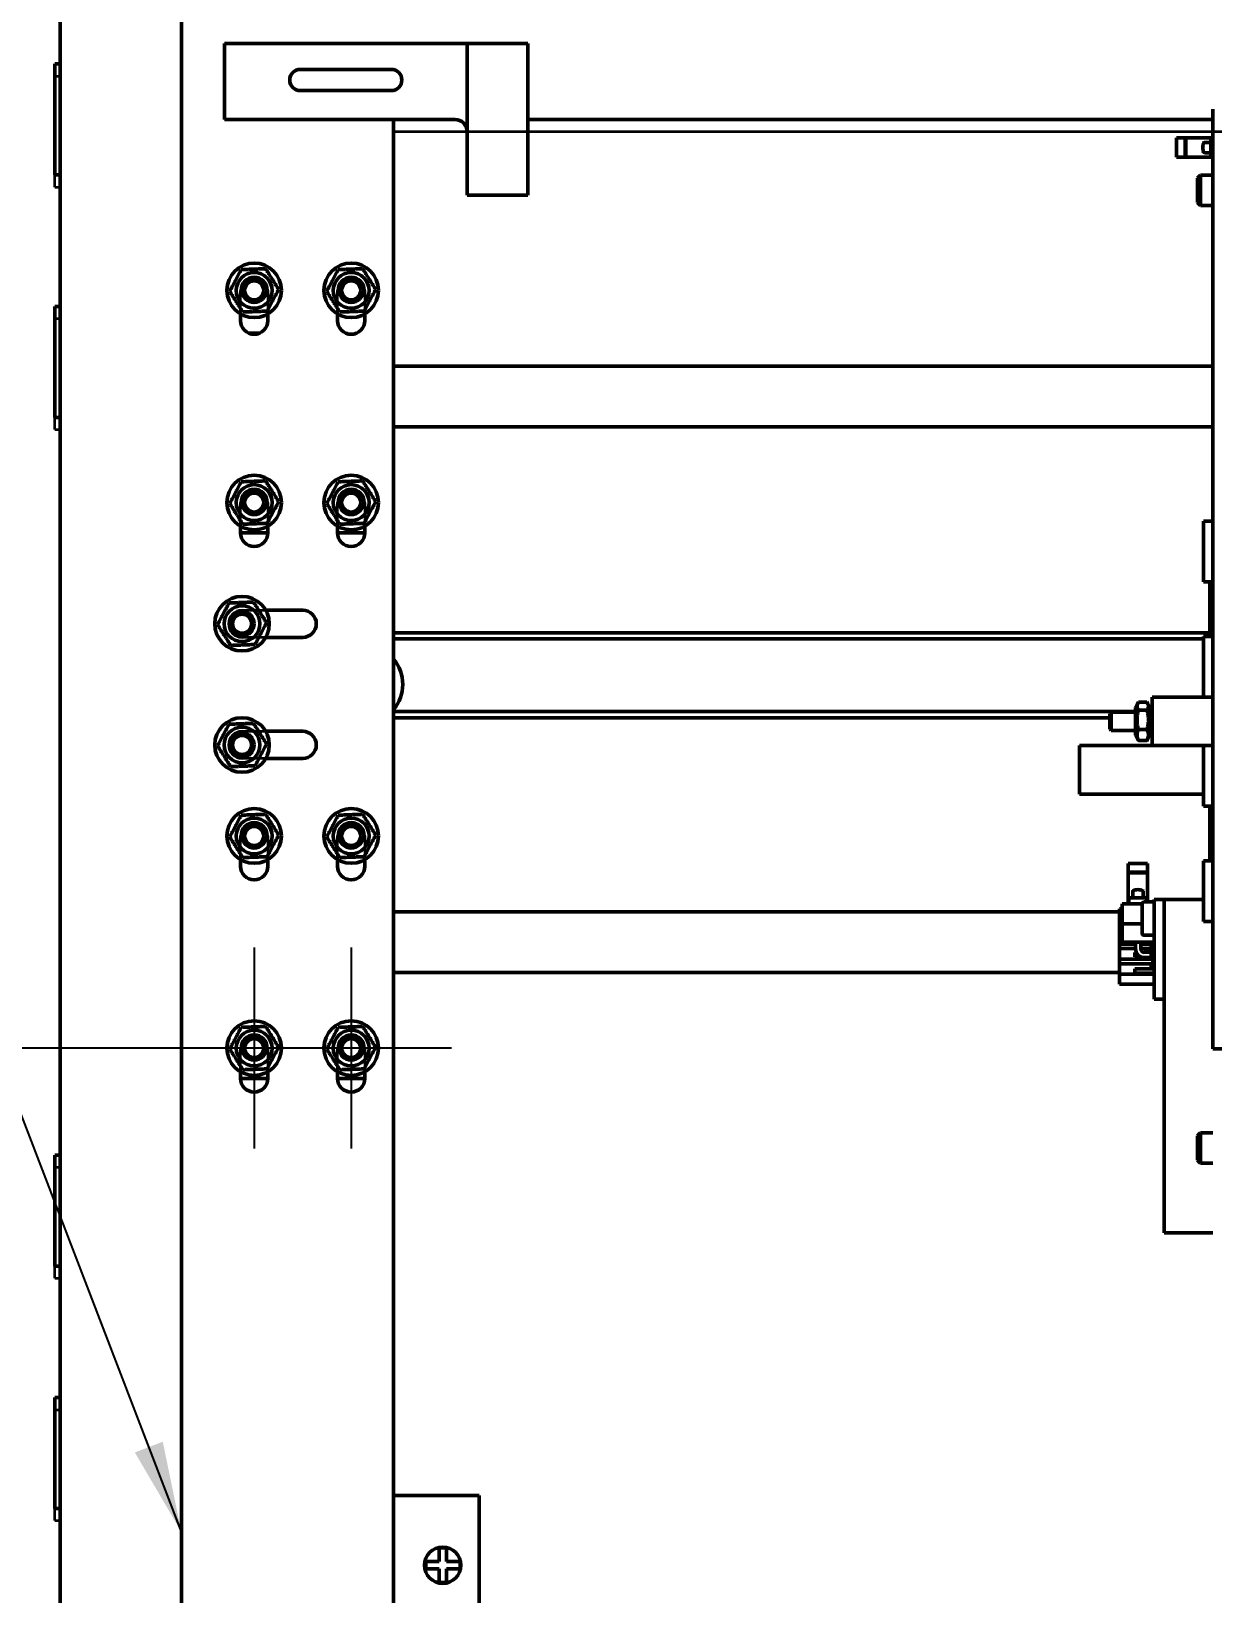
# Model space of a CAD drawing. Header units: millimetres. Extents: x -1328 to 2520, y -765 to 1782.
# Drawn here: x 396.4 to 591.3, y 1224.7 to 1482.5 of the extents above; entities that cross this region are included whole.
import ezdxf

# ---------------------------------------------------------------- set-up
doc = ezdxf.new("R2010")
doc.units = ezdxf.units.MM
doc.header["$LTSCALE"] = 6
for name, color, linetype, lineweight in [('Center Mark (ISO)', 7, 'Continuous', 25), ('Dimension (ISO)', 7, 'Continuous', 25), ('Reference (ISO)', 7, 'Continuous', 35), ('Symbol (ISO)', 7, 'Continuous', 25), ('Visible (ISO)', 7, 'Continuous', 50)]:
    doc.layers.add(name, color=color, linetype=linetype, lineweight=lineweight)
doc.styles.add('Note Text (ISO)', font='tahoma.ttf')
doc.dimstyles.new('Default (ISO)', dxfattribs={"dimscale": 6, "dimtxt": 3.5, "dimasz": 2.5, "dimexe": 3.175, "dimexo": 0, "dimgap": 0.762, "dimtad": 1, "dimrnd": 1e-08, "dimzin": 0, "dimtxsty": 'Note Text (ISO)', "dimcen": 0.09, "dimdle": 10, "dimclrd": 256, "dimclre": 256, "dimclrt": 256, "dimazin": 0, "dimtfac": 1.001486, "dimtmove": 0, "dimatfit": 3, "dimfxl": 1, "dimtolj": 1, "dimtzin": 0, "dimlwd": -1, "dimlwe": -1, "dimarcsym": 0})
doc.dimstyles.new('Default - Method 1b (ISO)$7', dxfattribs={"dimscale": 6, "dimtxt": 3.5, "dimasz": 2.5, "dimexe": 3.175, "dimexo": 0, "dimgap": 0.762, "dimtad": 1, "dimtoh": 1, "dimrnd": 1e-08, "dimtxsty": 'Note Text (ISO)', "dimcen": 0.09, "dimdle": 10, "dimclrd": 256, "dimclre": 256, "dimclrt": 256, "dimazin": 2, "dimtfac": 1, "dimtmove": 0, "dimatfit": 3, "dimfxl": 1, "dimtolj": 1, "dimlwd": -1, "dimlwe": -1, "dimarcsym": 0})

# ---------------------------------------------------------------- blocks, each defined once
blk = doc.blocks.new('*D15')
at = {"layer": 'Defpoints', "color": 0, "transparency": 16777216}
for p in [(421.18, 1507.94), (181.18, 1107.94), (421.18, 1107.94)]:
    blk.add_point(p, dxfattribs=at)
at = {"layer": 'Dimension (ISO)', "transparency": 16777216}
for p, q in [((421.18, 1507.94), (162.13, 1507.94)), ((181.18, 1492.94), (181.18, 1122.94)), ((421.18, 1107.94), (162.13, 1107.94))]:
    blk.add_line(p, q, dxfattribs=at)
for points in [[(178.68, 1492.94), (183.68, 1492.94), (181.18, 1507.94)], [(178.68, 1122.94), (183.68, 1122.94), (181.18, 1107.94)]]:
    blk.add_solid(points, dxfattribs=at)
at = {"layer": 'Dimension (ISO)', "transparency": 16777216, "insert": (154.75, 1268.52), "char_height": 21, "attachment_point": 1, "rotation": 90, "style": 'Note Text (ISO)'}
blk.add_mtext('\\A1;400', dxfattribs=at)
blk = doc.blocks.new('*D21')
at = {"layer": 'Defpoints', "color": 0, "transparency": 16777216}
for p in [(301.18, 1314.74), (433.18, 1314.74), (421.18, 1107.94)]:
    blk.add_point(p, dxfattribs=at)
at = {"layer": 'Dimension (ISO)', "transparency": 16777216}
for p, q in [((433.18, 1314.74), (282.13, 1314.74)), ((301.18, 1122.94), (301.18, 1299.74)), ((421.18, 1107.94), (282.13, 1107.94))]:
    blk.add_line(p, q, dxfattribs=at)
for points in [[(298.68, 1299.74), (303.68, 1299.74), (301.18, 1314.74)], [(298.68, 1122.94), (303.68, 1122.94), (301.18, 1107.94)]]:
    blk.add_solid(points, dxfattribs=at)
at = {"layer": 'Dimension (ISO)', "transparency": 16777216, "insert": (274.74, 1141.08), "char_height": 21, "attachment_point": 1, "rotation": 90, "style": 'Note Text (ISO)'}
blk.add_mtext('\\A1;\\fTahoma|b0|i0;\\H21.0000;207±5 mm X axis', dxfattribs=at)

msp = doc.modelspace()

# ---------------------------------------------------------------- linework, layer by layer
at = {"layer": 'Center Mark (ISO)', "linetype": 'Continuous'}
for p, q in [((433.18, 1331.31), (433.18, 1298.17)), ((449.18, 1331.31), (449.18, 1298.17)), ((449.75, 1314.74), (416.61, 1314.74)), ((465.75, 1314.74), (432.61, 1314.74))]:
    msp.add_line(p, q, dxfattribs=at)
at = {"layer": 'Reference (ISO)'}
for p, q in [((401.18, 1105.94), (401.18, 1505.94)), ((421.18, 1505.94), (421.18, 1125.94)), ((400.33, 1456.79), (400.33, 1475.09)), ((400.33, 1475.09), (401.18, 1475.09)), ((456.18, 1465.94), (771.18, 1465.94)), ((456.18, 1125.94), (456.18, 1465.94)), ((400.33, 1456.79), (401.18, 1456.79)), ((430.93, 1434.74), (430.93, 1439.74)), ((435.43, 1439.74), (435.43, 1434.74)), ((446.93, 1434.74), (446.93, 1439.74)), ((451.43, 1439.74), (451.43, 1434.74)), ((400.33, 1416.79), (400.33, 1435.09)), ((400.33, 1435.09), (401.18, 1435.09)), ((400.33, 1416.79), (401.18, 1416.79)), ((430.93, 1399.74), (430.93, 1404.74)), ((435.43, 1404.74), (435.43, 1399.74)), ((446.93, 1399.74), (446.93, 1404.74)), ((451.43, 1404.74), (451.43, 1399.74)), ((431.18, 1387), (441.18, 1387)), ((441.18, 1382.5), (431.18, 1382.5)), ((431.18, 1367), (441.18, 1367)), ((441.18, 1362.5), (431.18, 1362.5)), ((430.93, 1344.74), (430.93, 1349.74)), ((435.43, 1349.74), (435.43, 1344.74)), ((446.93, 1344.74), (446.93, 1349.74)), ((451.43, 1349.74), (451.43, 1344.74)), ((430.93, 1309.74), (430.93, 1314.74)), ((435.43, 1314.74), (435.43, 1309.74)), ((446.93, 1309.74), (446.93, 1314.74)), ((451.43, 1314.74), (451.43, 1309.74)), ((400.33, 1276.79), (400.33, 1295.09)), ((400.33, 1295.09), (401.18, 1295.09)), ((400.33, 1276.79), (401.18, 1276.79)), ((400.33, 1236.79), (400.33, 1255.09)), ((400.33, 1255.09), (401.18, 1255.09)), ((400.33, 1236.79), (401.18, 1236.79))]:
    msp.add_line(p, q, dxfattribs=at)
for centre, start, end in [((433.18, 1439.74), 0, 180), ((449.18, 1439.74), 0, 180), ((433.18, 1434.74), 180, 0), ((449.18, 1434.74), 180, 0), ((433.18, 1404.74), 0, 180), ((449.18, 1404.74), 0, 180), ((433.18, 1399.74), 180, 0), ((449.18, 1399.74), 180, 0), ((431.18, 1384.75), 90, 270), ((441.18, 1384.75), 270, 90), ((431.18, 1364.75), 90, 270), ((441.18, 1364.75), 270, 90), ((433.18, 1349.74), 0, 180), ((449.18, 1349.74), 0, 180), ((433.18, 1344.74), 180, 0), ((449.18, 1344.74), 180, 0), ((433.18, 1314.74), 0, 180), ((449.18, 1314.74), 0, 180), ((433.18, 1309.74), 180, 0), ((449.18, 1309.74), 180, 0)]:
    msp.add_arc(centre, 2.25, start, end, dxfattribs=at)
at = {"layer": 'Visible (ISO)'}
for p, q in [((401.18, 1107.94), (401.18, 1507.94)), ((421.18, 1507.94), (421.18, 1127.94)), ((428.29, 1480.44), (468.29, 1480.44)), ((428.29, 1467.94), (428.29, 1480.44)), ((468.29, 1480.44), (468.29, 1455.44)), ((478.29, 1480.44), (468.29, 1480.44)), ((478.29, 1455.44), (478.29, 1480.44)), ((400.33, 1458.79), (400.33, 1477.09)), ((400.33, 1477.09), (401.18, 1477.09)), ((455.79, 1476.19), (440.79, 1476.19)), ((440.79, 1472.69), (455.79, 1472.69)), ((591.28, 1469.64), (591.28, 1314.64)), ((466.29, 1467.94), (428.29, 1467.94)), ((456.18, 1127.94), (456.18, 1467.94)), ((478.29, 1467.94), (591.28, 1467.94)), ((585.32, 1464.89), (586.75, 1464.89)), ((585.32, 1464.89), (585.32, 1461.69)), ((586.75, 1464.89), (586.75, 1461.69)), ((586.75, 1464.89), (586.86, 1464.89)), ((586.86, 1464.89), (586.86, 1461.69)), ((586.86, 1464.89), (587.34, 1464.89)), ((588.24, 1464.89), (587.34, 1464.89)), ((588.24, 1464.89), (591.28, 1464.89)), ((590.98, 1464.14), (589.91, 1464.14)), ((590.98, 1464.79), (591.28, 1464.79)), ((590.98, 1464.79), (590.98, 1461.79)), ((585.32, 1461.69), (586.75, 1461.69)), ((586.75, 1461.69), (586.86, 1461.69)), ((586.86, 1461.69), (587.34, 1461.69)), ((588.24, 1461.69), (587.34, 1461.69)), ((588.24, 1461.69), (591.28, 1461.69)), ((589.91, 1462.44), (590.98, 1462.44)), ((590.98, 1461.79), (591.28, 1461.79)), ((400.33, 1458.79), (401.18, 1458.79)), ((588.78, 1458.25), (589.27, 1458.74)), ((588.78, 1454.23), (588.78, 1458.25)), ((589.27, 1458.74), (589.27, 1453.74)), ((591.28, 1458.74), (589.27, 1458.74)), ((468.29, 1455.44), (478.29, 1455.44)), ((588.78, 1454.23), (589.27, 1453.74)), ((591.28, 1453.74), (589.27, 1453.74)), ((400.33, 1418.79), (400.33, 1437.09)), ((400.33, 1437.09), (401.18, 1437.09)), ((430.93, 1434.74), (430.93, 1435.84)), ((435.43, 1435.84), (435.43, 1434.74)), ((446.93, 1434.74), (446.93, 1435.84)), ((451.43, 1435.84), (451.43, 1434.74)), ((432.26, 1432.69), (434.11, 1432.69)), ((456.18, 1427.24), (591.28, 1427.24)), ((400.33, 1418.79), (401.18, 1418.79)), ((456.18, 1417.24), (591.28, 1417.24)), ((430.93, 1399.74), (430.93, 1400.84)), ((435.43, 1399.74), (430.93, 1399.74)), ((435.43, 1400.84), (435.43, 1399.74)), ((446.93, 1399.74), (446.93, 1400.84)), ((451.43, 1399.74), (446.93, 1399.74)), ((451.43, 1400.84), (451.43, 1399.74)), ((589.78, 1401.64), (589.78, 1391.64)), ((591.28, 1401.64), (589.78, 1401.64)), ((589.78, 1391.64), (591.28, 1391.64)), ((590.78, 1391.64), (590.78, 1382.64)), ((435.08, 1387), (441.18, 1387)), ((441.18, 1382.5), (435.08, 1382.5)), ((590.78, 1383.25), (456.18, 1383.25)), ((456.18, 1382.25), (589.78, 1382.25)), ((591.28, 1382.64), (589.78, 1382.64)), ((589.78, 1372.64), (589.78, 1382.64)), ((578.53, 1370.94), (578.95, 1371.67)), ((580.42, 1371.8), (579.04, 1371.8)), ((580.93, 1370.94), (580.51, 1371.67)), ((591.28, 1372.64), (581.28, 1372.64)), ((581.28, 1372.64), (581.28, 1364.64)), ((578.53, 1370.25), (456.18, 1370.25)), ((456.18, 1369.25), (574.28, 1369.25)), ((574.28, 1369.89), (574.53, 1370.14)), ((574.28, 1367.39), (574.28, 1369.89)), ((574.53, 1370.14), (574.53, 1367.14)), ((578.53, 1370.14), (574.53, 1370.14)), ((578.53, 1370.94), (578.53, 1366.34)), ((580.42, 1370.48), (579.04, 1370.48)), ((580.93, 1366.34), (580.93, 1370.94)), ((581.28, 1370.25), (580.93, 1370.25)), ((581.28, 1370.14), (580.93, 1370.14)), ((435.08, 1367), (441.18, 1367)), ((574.28, 1367.39), (574.53, 1367.14)), ((578.53, 1367.14), (574.53, 1367.14)), ((578.53, 1366.34), (578.95, 1365.61)), ((580.42, 1367.31), (579.04, 1367.31)), ((580.93, 1366.34), (580.51, 1365.61)), ((581.28, 1367.14), (580.93, 1367.14)), ((569.28, 1364.64), (581.28, 1364.64)), ((569.28, 1356.64), (569.28, 1364.64)), ((580.42, 1365.48), (579.04, 1365.48)), ((591.28, 1364.64), (581.28, 1364.64)), ((589.78, 1354.64), (589.78, 1364.64)), ((441.18, 1362.5), (435.08, 1362.5)), ((569.28, 1356.64), (589.78, 1356.64)), ((589.78, 1354.64), (591.28, 1354.64)), ((590.78, 1354.64), (590.78, 1345.64)), ((430.93, 1344.74), (430.93, 1345.84)), ((435.43, 1345.84), (435.43, 1344.74)), ((446.93, 1344.74), (446.93, 1345.84)), ((451.43, 1345.84), (451.43, 1344.74)), ((591.28, 1345.64), (589.78, 1345.64)), ((589.78, 1335.64), (589.78, 1345.64)), ((577.33, 1345.2), (577.33, 1343.77)), ((580.53, 1345.2), (577.33, 1345.2)), ((580.53, 1343.77), (577.33, 1343.77)), ((577.33, 1343.77), (577.33, 1343.66)), ((580.53, 1343.66), (577.33, 1343.66)), ((577.33, 1343.66), (577.33, 1343.18)), ((577.33, 1342.28), (577.33, 1343.18)), ((580.53, 1345.2), (580.53, 1343.77)), ((580.53, 1343.77), (580.53, 1343.66)), ((580.53, 1343.66), (580.53, 1343.18)), ((580.53, 1342.28), (580.53, 1343.18)), ((577.33, 1342.28), (577.33, 1338.54)), ((578.08, 1340.61), (578.08, 1339.54)), ((579.78, 1339.54), (579.78, 1340.61)), ((580.53, 1342.28), (580.53, 1338.86)), ((576.33, 1338.54), (579.63, 1338.54)), ((576.33, 1335.23), (576.33, 1338.54)), ((577.43, 1339.54), (577.43, 1338.79)), ((580.43, 1339.54), (577.43, 1339.54)), ((577.43, 1338.54), (577.43, 1338.79)), ((579.63, 1333.66), (579.63, 1338.56)), ((579.93, 1338.86), (581.63, 1338.86)), ((580.43, 1339.54), (580.43, 1338.86)), ((581.63, 1322.84), (581.63, 1339.24)), ((581.63, 1339.24), (583.28, 1339.24)), ((589.78, 1339.24), (583.28, 1339.24)), ((583.28, 1284.24), (583.28, 1339.24)), ((583.28, 1322.84), (583.28, 1339.24)), ((456.18, 1337.24), (575.88, 1337.24)), ((575.88, 1336.1), (575.88, 1337.74)), ((575.88, 1337.74), (576.33, 1337.74)), ((575.88, 1336.1), (575.88, 1334.36)), ((576.33, 1336.1), (575.88, 1336.1)), ((579.63, 1335.23), (576.33, 1335.23)), ((579.63, 1335.22), (576.33, 1335.22)), ((576.33, 1332.21), (576.33, 1335.22)), ((578.41, 1335.23), (578.41, 1335.22)), ((589.78, 1335.64), (591.28, 1335.64)), ((575.88, 1333.62), (575.88, 1334.36)), ((576.33, 1334.36), (575.88, 1334.36)), ((575.88, 1333.62), (575.88, 1331.89)), ((576.33, 1333.62), (575.88, 1333.62)), ((579.93, 1333.36), (581.63, 1333.36)), ((575.88, 1331.15), (575.88, 1331.89)), ((578.56, 1331.89), (575.88, 1331.89)), ((575.88, 1331.15), (575.88, 1329.41)), ((578.56, 1331.15), (575.88, 1331.15)), ((581.63, 1332.21), (576.33, 1332.21)), ((576.33, 1332.21), (576.33, 1331.91)), ((578.56, 1331.91), (576.33, 1331.91)), ((578.41, 1330.52), (578.41, 1329.82)), ((578.69, 1330.52), (578.41, 1330.52)), ((578.56, 1331.11), (578.56, 1332.21)), ((579.41, 1331.11), (579.41, 1332.21)), ((581.63, 1331.91), (579.41, 1331.91)), ((581.63, 1331.89), (579.41, 1331.89)), ((581.13, 1331.15), (579.41, 1331.15)), ((579.98, 1330.54), (581.13, 1330.54)), ((581.13, 1331.84), (581.63, 1331.84)), ((581.13, 1331.04), (581.13, 1331.84)), ((581.13, 1331.04), (581.63, 1331.04)), ((581.13, 1330.04), (581.13, 1331.04)), ((581.13, 1330.04), (581.63, 1330.04)), ((575.88, 1328.67), (575.88, 1329.41)), ((581.63, 1329.41), (575.88, 1329.41)), ((575.88, 1328.67), (575.88, 1326.93)), ((581.13, 1328.67), (575.88, 1328.67)), ((578.41, 1329.82), (579.39, 1329.82)), ((578.41, 1327.82), (578.41, 1327.12)), ((581.63, 1327.82), (578.41, 1327.82)), ((579.98, 1329.69), (581.63, 1329.69)), ((581.13, 1328.84), (581.63, 1328.84)), ((581.13, 1327.84), (581.13, 1328.84)), ((581.13, 1327.84), (581.63, 1327.84)), ((456.18, 1327.24), (575.88, 1327.24)), ((581.63, 1326.93), (575.88, 1326.93)), ((575.88, 1325.29), (575.88, 1326.93)), ((575.88, 1325.29), (581.63, 1325.29)), ((578.41, 1327.12), (581.63, 1327.12)), ((581.63, 1322.84), (583.28, 1322.84)), ((591.28, 1314.64), (594.28, 1314.64)), ((430.93, 1309.74), (430.93, 1310.84)), ((435.43, 1309.74), (430.93, 1309.74)), ((435.43, 1310.84), (435.43, 1309.74)), ((446.93, 1309.74), (446.93, 1310.84)), ((451.43, 1309.74), (446.93, 1309.74)), ((451.43, 1310.84), (451.43, 1309.74)), ((588.78, 1300.25), (589.27, 1300.74)), ((588.78, 1296.23), (588.78, 1300.25)), ((589.27, 1300.74), (589.27, 1295.74)), ((591.28, 1300.74), (589.27, 1300.74)), ((400.33, 1278.79), (400.33, 1297.09)), ((400.33, 1297.09), (401.18, 1297.09)), ((588.78, 1296.23), (589.27, 1295.74)), ((591.28, 1295.74), (589.27, 1295.74)), ((591.28, 1284.24), (583.28, 1284.24)), ((400.33, 1278.79), (401.18, 1278.79)), ((400.33, 1238.79), (400.33, 1257.09)), ((400.33, 1257.09), (401.18, 1257.09)), ((470.28, 1240.94), (456.18, 1240.94)), ((470.28, 1240.94), (470.28, 1127.94)), ((400.33, 1238.79), (401.18, 1238.79)), ((463.68, 1232.28), (463.68, 1230.04)), ((464.88, 1232.28), (463.68, 1232.28)), ((464.88, 1230.04), (464.88, 1232.28)), ((461.48, 1230.04), (461.48, 1228.84)), ((463.68, 1230.04), (461.48, 1230.04)), ((467.13, 1230.04), (464.88, 1230.04)), ((467.13, 1228.84), (467.13, 1230.04)), ((461.48, 1228.84), (463.68, 1228.84)), ((463.68, 1228.84), (463.68, 1226.59)), ((464.88, 1228.84), (467.13, 1228.84)), ((464.88, 1226.59), (464.88, 1228.84)), ((463.68, 1226.59), (464.88, 1226.59))]:
    msp.add_line(p, q, dxfattribs=at)
for centre, radius in [((433.18, 1439.74), 4.5), ((449.18, 1439.74), 4.5), ((433.18, 1439.74), 2.95), ((433.18, 1439.74), 2), ((433.18, 1439.74), 1.57), ((449.18, 1439.74), 2.95), ((449.18, 1439.74), 2), ((449.18, 1439.74), 1.57), ((433.18, 1404.74), 4.5), ((433.18, 1404.74), 2.95), ((449.18, 1404.74), 4.5), ((449.18, 1404.74), 2.95), ((433.18, 1404.74), 2), ((433.18, 1404.74), 1.57), ((449.18, 1404.74), 2), ((449.18, 1404.74), 1.57), ((431.18, 1384.75), 4.5), ((431.18, 1384.75), 2.95), ((431.18, 1384.75), 2), ((431.18, 1384.75), 1.57), ((431.18, 1364.75), 4.5), ((431.18, 1364.75), 2.95), ((431.18, 1364.75), 2), ((431.18, 1364.75), 1.57), ((433.18, 1349.74), 4.5), ((449.18, 1349.74), 4.5), ((433.18, 1349.74), 2.95), ((433.18, 1349.74), 2), ((433.18, 1349.74), 1.57), ((449.18, 1349.74), 2.95), ((449.18, 1349.74), 2), ((449.18, 1349.74), 1.57), ((433.18, 1314.74), 4.5), ((433.18, 1314.74), 2.95), ((449.18, 1314.74), 4.5), ((449.18, 1314.74), 2.95), ((433.18, 1314.74), 2), ((433.18, 1314.74), 1.57), ((449.18, 1314.74), 2), ((449.18, 1314.74), 1.57), ((464.28, 1229.44), 3)]:
    msp.add_circle(centre, radius, dxfattribs=at)
for centre, radius, start, end in [((440.79, 1474.44), 1.75, 90, 270), ((455.79, 1474.44), 1.75, 270, 90), ((466.29, 1465.94), 2, 0, 90), ((433.18, 1434.74), 2.25, 180, 0), ((449.18, 1434.74), 2.25, 180, 0), ((433.18, 1399.74), 2.25, 180, 0), ((449.18, 1399.74), 2.25, 180, 0), ((441.18, 1384.75), 2.25, 270, 90), ((451.18, 1374.75), 6.5, 320.2849, 39.7151), ((441.18, 1364.75), 2.25, 270, 90), ((433.18, 1344.74), 2.25, 180, 0), ((449.18, 1344.74), 2.25, 180, 0), ((579.93, 1338.56), 0.3, 90, 180), ((579.93, 1333.66), 0.3, 180, 270), ((579.98, 1331.11), 1.43, 180, 270), ((579.98, 1331.11), 0.575, 180, 270), ((433.18, 1309.74), 2.25, 180, 0), ((449.18, 1309.74), 2.25, 180, 0)]:
    msp.add_arc(centre, radius, start, end, dxfattribs=at)
for centre, major_axis in [((589.91, 1463.29), (0, 0.85)), ((578.93, 1340.61), (0.85, 0))]:
    msp.add_ellipse(centre, major_axis=major_axis, ratio=0.31869, start_param=0, end_param=3.141593, dxfattribs=at)
for points, weights in [([(429.14, 1439.59), (430.09, 1441.38), (431.03, 1443.16)], [1, 1.15470053838, 1]), ([(431.03, 1443.16), (433.05, 1443.24), (435.07, 1443.31)], [1, 1.15470053838, 1]), ([(435.07, 1443.31), (436.15, 1441.6), (437.22, 1439.89)], [1, 1.15470053838, 1]), ([(445.14, 1439.59), (446.09, 1441.38), (447.03, 1443.16)], [1, 1.15470053838, 1]), ([(447.03, 1443.16), (449.05, 1443.24), (451.07, 1443.31)], [1, 1.15470053838, 1]), ([(451.07, 1443.31), (452.15, 1441.6), (453.22, 1439.89)], [1, 1.15470053838, 1]), ([(431.29, 1436.17), (430.22, 1437.88), (429.14, 1439.59)], [1, 1.15470053838, 1]), ([(437.22, 1439.89), (436.28, 1438.1), (435.33, 1436.32)], [1, 1.15470053838, 1]), ([(447.29, 1436.17), (446.22, 1437.88), (445.14, 1439.59)], [1, 1.15470053838, 1]), ([(453.22, 1439.89), (452.28, 1438.1), (451.33, 1436.32)], [1, 1.15470053838, 1]), ([(435.33, 1436.32), (433.31, 1436.24), (431.29, 1436.17)], [1, 1.15470053838, 1]), ([(451.33, 1436.32), (449.31, 1436.24), (447.29, 1436.17)], [1, 1.15470053838, 1]), ([(429.14, 1404.59), (430.09, 1406.38), (431.03, 1408.16)], [1, 1.15470053838, 1]), ([(431.03, 1408.16), (433.05, 1408.24), (435.07, 1408.31)], [1, 1.15470053838, 1]), ([(435.07, 1408.31), (436.15, 1406.6), (437.22, 1404.89)], [1, 1.15470053838, 1]), ([(445.14, 1404.59), (446.09, 1406.38), (447.03, 1408.16)], [1, 1.15470053838, 1]), ([(447.03, 1408.16), (449.05, 1408.24), (451.07, 1408.31)], [1, 1.15470053838, 1]), ([(451.07, 1408.31), (452.15, 1406.6), (453.22, 1404.89)], [1, 1.15470053838, 1]), ([(437.22, 1404.89), (436.28, 1403.1), (435.33, 1401.32)], [1, 1.15470053838, 1]), ([(453.22, 1404.89), (452.28, 1403.1), (451.33, 1401.32)], [1, 1.15470053838, 1]), ([(431.29, 1401.17), (430.22, 1402.88), (429.14, 1404.59)], [1, 1.15470053838, 1]), ([(447.29, 1401.17), (446.22, 1402.88), (445.14, 1404.59)], [1, 1.15470053838, 1]), ([(435.33, 1401.32), (433.31, 1401.24), (431.29, 1401.17)], [1, 1.15470053838, 1]), ([(451.33, 1401.32), (449.31, 1401.24), (447.29, 1401.17)], [1, 1.15470053838, 1]), ([(427.14, 1384.6), (428.09, 1386.38), (429.03, 1388.17)], [1, 1.15470053838, 1]), ([(429.03, 1388.17), (431.05, 1388.24), (433.07, 1388.32)], [1, 1.15470053838, 1]), ([(433.07, 1388.32), (434.15, 1386.61), (435.22, 1384.9)], [1, 1.15470053838, 1]), ([(429.29, 1381.17), (428.22, 1382.89), (427.14, 1384.6)], [1, 1.15470053838, 1]), ([(435.22, 1384.9), (434.28, 1383.11), (433.33, 1381.32)], [1, 1.15470053838, 1]), ([(433.33, 1381.32), (431.31, 1381.25), (429.29, 1381.17)], [1, 1.15470053838, 1]), ([(579.04, 1371.8), (578.58, 1371.14), (579.04, 1370.48)], [1, 1.15470053838, 1]), ([(580.42, 1370.48), (580.88, 1371.14), (580.42, 1371.8)], [1, 1.15470053838, 1]), ([(579.04, 1370.48), (578.58, 1368.9), (579.04, 1367.31)], [1, 1.15470053838, 1]), ([(580.42, 1367.31), (580.88, 1368.9), (580.42, 1370.48)], [1, 1.15470053838, 1]), ([(427.14, 1364.6), (428.09, 1366.38), (429.03, 1368.17)], [1, 1.15470053838, 1]), ([(429.03, 1368.17), (431.05, 1368.24), (433.07, 1368.32)], [1, 1.15470053838, 1]), ([(433.07, 1368.32), (434.15, 1366.61), (435.22, 1364.9)], [1, 1.15470053838, 1]), ([(579.04, 1367.31), (578.58, 1366.4), (579.04, 1365.48)], [1, 1.15470053838, 1]), ([(580.42, 1365.48), (580.88, 1366.4), (580.42, 1367.31)], [1, 1.15470053838, 1]), ([(429.29, 1361.17), (428.22, 1362.89), (427.14, 1364.6)], [1, 1.15470053838, 1]), ([(435.22, 1364.9), (434.28, 1363.11), (433.33, 1361.32)], [1, 1.15470053838, 1]), ([(579.04, 1365.48), (578.99, 1365.55), (578.95, 1365.61)], [1, 1.01417958743, 1.02575982127]), ([(580.51, 1365.61), (580.47, 1365.55), (580.42, 1365.48)], [1.0257598206, 1.01417958702, 1]), ([(433.33, 1361.32), (431.31, 1361.25), (429.29, 1361.17)], [1, 1.15470053838, 1]), ([(431.03, 1353.16), (433.05, 1353.24), (435.07, 1353.31)], [1, 1.15470053838, 1]), ([(435.07, 1353.31), (436.15, 1351.6), (437.22, 1349.89)], [1, 1.15470053838, 1]), ([(447.03, 1353.16), (449.05, 1353.24), (451.07, 1353.31)], [1, 1.15470053838, 1]), ([(451.07, 1353.31), (452.15, 1351.6), (453.22, 1349.89)], [1, 1.15470053838, 1]), ([(429.14, 1349.59), (430.09, 1351.38), (431.03, 1353.16)], [1, 1.15470053838, 1]), ([(445.14, 1349.59), (446.09, 1351.38), (447.03, 1353.16)], [1, 1.15470053838, 1]), ([(431.29, 1346.17), (430.22, 1347.88), (429.14, 1349.59)], [1, 1.15470053838, 1]), ([(437.22, 1349.89), (436.28, 1348.1), (435.33, 1346.32)], [1, 1.15470053838, 1]), ([(447.29, 1346.17), (446.22, 1347.88), (445.14, 1349.59)], [1, 1.15470053838, 1]), ([(453.22, 1349.89), (452.28, 1348.1), (451.33, 1346.32)], [1, 1.15470053838, 1]), ([(435.33, 1346.32), (433.31, 1346.24), (431.29, 1346.17)], [1, 1.15470053838, 1]), ([(451.33, 1346.32), (449.31, 1346.24), (447.29, 1346.17)], [1, 1.15470053838, 1]), ([(429.14, 1314.59), (430.09, 1316.38), (431.03, 1318.16)], [1, 1.15470053838, 1]), ([(431.03, 1318.16), (433.05, 1318.24), (435.07, 1318.31)], [1, 1.15470053838, 1]), ([(435.07, 1318.31), (436.15, 1316.6), (437.22, 1314.89)], [1, 1.15470053838, 1]), ([(445.14, 1314.59), (446.09, 1316.38), (447.03, 1318.16)], [1, 1.15470053838, 1]), ([(447.03, 1318.16), (449.05, 1318.24), (451.07, 1318.31)], [1, 1.15470053838, 1]), ([(451.07, 1318.31), (452.15, 1316.6), (453.22, 1314.89)], [1, 1.15470053838, 1]), ([(431.29, 1311.17), (430.22, 1312.88), (429.14, 1314.59)], [1, 1.15470053838, 1]), ([(437.22, 1314.89), (436.28, 1313.1), (435.33, 1311.32)], [1, 1.15470053838, 1]), ([(447.29, 1311.17), (446.22, 1312.88), (445.14, 1314.59)], [1, 1.15470053838, 1]), ([(453.22, 1314.89), (452.28, 1313.1), (451.33, 1311.32)], [1, 1.15470053838, 1]), ([(435.33, 1311.32), (433.31, 1311.24), (431.29, 1311.17)], [1, 1.15470053838, 1]), ([(451.33, 1311.32), (449.31, 1311.24), (447.29, 1311.17)], [1, 1.15470053838, 1])]:
    msp.add_rational_spline(points, weights, degree=2, dxfattribs=at)

# ---------------------------------------------------------------- dimensions: what is measured, and where the dimension line sits
at = {"layer": 'Dimension (ISO)'}
dim = msp.add_linear_dim(base=(181.18, 1107.94), p1=(421.18, 1507.94), p2=(421.18, 1107.94), angle=90, dimstyle='Default (ISO)', override={"dimgap": 0.762, "dimdec": 0, "dimtol": 0, "dimlim": 0, "dimtp": 0, "dimtm": 0, "dimtdec": 2, "dimtofl": 0, "dimatfit": 1}, dxfattribs=at)
dim.commit()
dim.dimension.update_dxf_attribs({"geometry": '*D15', "text_midpoint": (181.18, 1291.31), "dimtype": 160})
dim = msp.add_linear_dim(base=(301.18, 1314.74), p1=(421.18, 1107.94), p2=(433.18, 1314.74), angle=270, text='\\fTahoma|b0|i0;\\H21.0000;<>±5 mm X axis', dimstyle='Default (ISO)', override={"dimgap": 0.762, "dimdec": 0, "dimtol": 0, "dimlim": 0, "dimtp": 0, "dimtm": 0, "dimtdec": 2, "dimtofl": 0, "dimatfit": 1}, dxfattribs=at)
dim.commit()
dim.dimension.update_dxf_attribs({"geometry": '*D21', "text_midpoint": (301.18, 1252.74), "dimtype": 160})

# ---------------------------------------------------------------- leaders
at = {"layer": 'Symbol (ISO)', "annotation_type": 0, "has_hookline": 1, "hookline_direction": 1, "text_width": 186.53}
msp.add_leader([(421.18, 1234.92), (297.55, 1556.88), (282.55, 1556.88)], dimstyle='Default - Method 1b (ISO)$7', override={"dimtad": 0}, dxfattribs=at)

doc.saveas('drawing.dxf')
